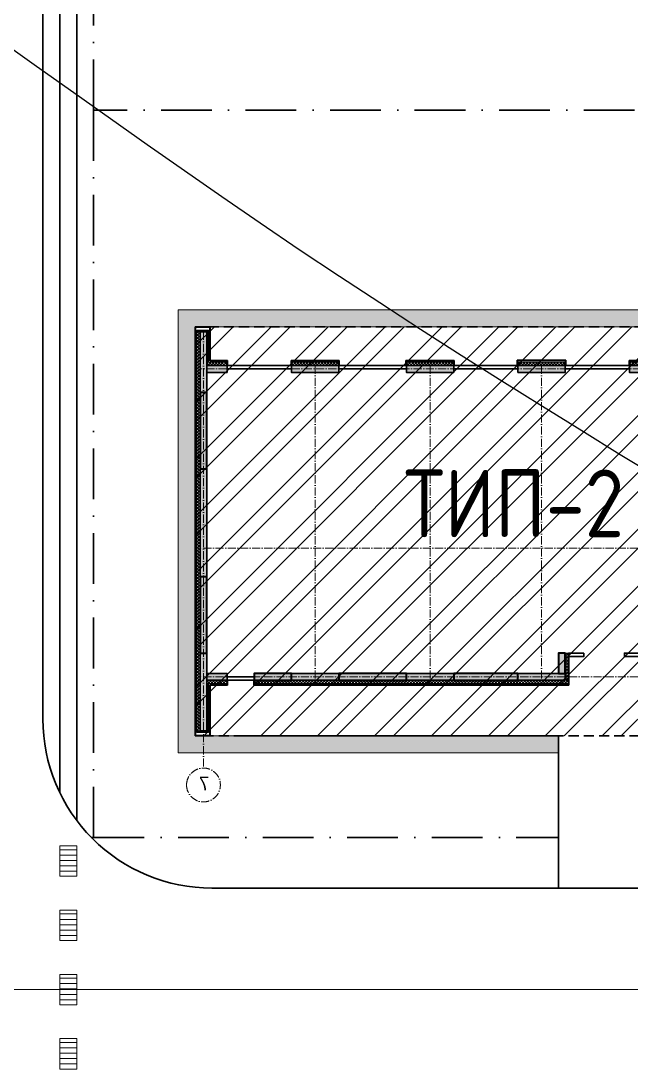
# Model space of a CAD drawing. Header units: millimetres. Extents: x 1353783 to 6492029790, y -7276956 to -512500.
# Drawn here: x 9959133 to 9962742, y -2812171 to -2805974 of the extents above; entities that cross this region are included whole.
import ezdxf
from ezdxf.enums import TextEntityAlignment as Align

# ---------------------------------------------------------------- set-up
doc = ezdxf.new("R2010")
doc.units = ezdxf.units.MM
for name, pattern in [('( Dashed )', [0.75, 0.5, -0.25]), ('482 Границы районов', [5, 3, -1, 0, -1]), ('ACAD_ISO10W100', [18, 12, -3, 0, -3]), ('CONTI', [0]), ('осевая', [50.800000000000004, 31.75, -6.35, 6.35, -6.35])]:
    doc.linetypes.add(name, pattern=pattern)
doc.layers.get('0').update_dxf_attribs({"lineweight": 5})
doc.layers.get('Defpoints').update_dxf_attribs({"color": 255})
for name, color, linetype, lineweight in [('!A-DIAFRAGM типовой', 142, 'Continuous', 0), ('7земля', 7, 'Continuous', 30), ('DIAFRAGM', 46, 'Continuous', 30), ('Hatch', 254, 'Continuous', 5), ('INSULATION', 81, 'Continuous', 5), ('MPelement', 7, 'Continuous', 18), ('MPlegenda', 252, 'Continuous', 13), ('Room_name', 250, 'Continuous', 20), ('Room_number', 250, 'Continuous', 13), ('Арыки', 160, 'Continuous', 30), ('ГП-Граница учасика ИЖС', 3, 'Continuous', 5), ('ГП-Тратуар', 3, 'Continuous', 5), ('оси', 231, 'осевая', 9)]:
    doc.layers.add(name, color=color, linetype=linetype, lineweight=lineweight)
doc.layers.add('GORIZUNKNOWN', color=32, linetype='CONTI')
doc.layers.add('РЕЛЬЕФ', color=7, linetype='CONTI')
doc.styles.add('GOST Common', font='', dxfattribs={"height": 3})
doc.styles.add('ISOCPEUR', font='', dxfattribs={"width": 0.85})
doc.styles.get('GOST Common').set_extended_font_data('GOST Common')
doc.styles.get('ISOCPEUR').set_extended_font_data('ISOCPEUR')

# ---------------------------------------------------------------- blocks, each defined once
blk = doc.blocks.new('амвамвам')
at = {"lineweight": 30, "ltscale": 100, "true_color": 0x939598}
h = blk.add_hatch(color=252, dxfattribs=at)
h.dxf.hatch_style = 1
h.paths.add_polyline_path([(9770580.338290192, -3455391.887693468), (9770580.338290192, -3455891.887693468), (9775130.33856479, -3455891.887693468), (9775130.341170862, -3455391.88764891)], flags=17)
h.paths.add_polyline_path([(9767780.338290192, -3455391.887648884), (9767780.338290192, -3455891.887648884), (9757030.340903096, -3455891.887648886), (9756530.340903096, -3455891.887648886), (9756530.340903103, -3443291.85761557), (9756530.340903103, -3442791.85761557), (9782030.341103926, -3442791.857615573), (9782530.341103926, -3442791.857615571), (9782530.341103919, -3458391.654640825), (9782030.337839507, -3458391.654640825), (9782030.341103919, -3443291.854581585), (9757030.340903081, -3443291.857665153), (9757030.340903103, -3455391.887693474)])
at = {"color": 251, "lineweight": 15, "ltscale": 100, "true_color": 0x636466}
blk.add_lwpolyline([(9767780.338290192, -3455391.887648884), (9767780.338290192, -3455891.887648884), (9757030.340903096, -3455891.887648886), (9756530.340903096, -3455891.887648886), (9756530.340903103, -3443291.85761557), (9756530.340903103, -3442791.85761557), (9782030.341103926, -3442791.857615573), (9782530.341103926, -3442791.857615571), (9782530.341103919, -3458391.654640825), (9782030.337839507, -3458391.654640825), (9782030.341103919, -3443291.854581585), (9757030.340903081, -3443291.857665153), (9757030.340903103, -3455391.887693474)], close=True, dxfattribs=at)
blk = doc.blocks.new('ТИП-2')
at = {"layer": '!A-DIAFRAGM типовой', "lineweight": 0, "ltscale": 100, "true_color": 0x000000}
h = blk.add_hatch(color=18, dxfattribs=at)
h.dxf.hatch_style = 1
h.paths.add_polyline_path([(10321114.28069974, -2871325.794384203), (10321314.28069974, -2871325.794339576), (10321314.2802981, -2869525.794339576), (10321114.2802981, -2869525.794384203)])
h = blk.add_hatch(color=18, dxfattribs=at)
h.dxf.hatch_style = 1
h.paths.add_polyline_path([(10345614.2808138, -2871325.784358687), (10345814.2808138, -2871325.78431406), (10345814.28041215, -2869525.78909589), (10345614.28041215, -2869525.789140517)])
h = blk.add_hatch(color=18, dxfattribs=at)
h.dxf.hatch_style = 1
h.paths.add_polyline_path([(10327514.28055711, -2870525.800309684), (10327514.28060173, -2870725.800309684), (10328314.27932481, -2870725.800131175), (10328314.27928018, -2870525.800131175)])
h = blk.add_hatch(color=18, dxfattribs=at)
h.dxf.hatch_style = 1
h.paths.add_polyline_path([(10331714.2812801, -2870525.800449893), (10331714.28132472, -2870725.800449893), (10333114.27990833, -2870725.800137503), (10333114.2798637, -2870525.800137503)])
h = blk.add_hatch(color=18, dxfattribs=at)
h.dxf.hatch_style = 1
h.paths.add_polyline_path([(10335014.28127516, -2870525.800449896), (10335014.28131979, -2870725.800449896), (10336414.27990339, -2870725.800137506), (10336414.27985877, -2870525.800137506)])
h = blk.add_hatch(color=18, dxfattribs=at)
h.dxf.hatch_style = 1
h.paths.add_polyline_path([(10338314.28127516, -2870525.800449896), (10338314.28131979, -2870725.800449896), (10339714.27990339, -2870725.800137506), (10339714.27985877, -2870525.800137506)])
h = blk.add_hatch(color=18, dxfattribs=at)
h.dxf.hatch_style = 1
h.paths.add_polyline_path([(10341714.28127514, -2870525.800449898), (10341714.28131977, -2870725.800449898), (10343114.27990338, -2870725.800137509), (10343114.27985875, -2870525.800137509)])
h = blk.add_hatch(color=18, dxfattribs=at)
h.dxf.hatch_style = 1
h.paths.add_polyline_path([(10345014.2805906, -2870525.791351355), (10345014.28063523, -2870725.791351355), (10345614.28067992, -2870725.791217473), (10345614.28063529, -2870525.791217473)])
h = blk.add_hatch(color=18, dxfattribs=at)
h.dxf.hatch_style = 1
h.paths.add_polyline_path([(10327514.28073561, -2871325.794377865), (10327714.28073561, -2871325.794333238), (10327714.28060173, -2870725.794333238), (10327514.28060173, -2870725.794377865)])
h = blk.add_hatch(color=18, dxfattribs=at)
h.dxf.hatch_style = 1
h.paths.add_polyline_path([(10345814.28014073, -2873575.794361891), (10345614.28014073, -2873575.794406518), (10345614.28085477, -2876775.794416242), (10345814.28085477, -2876775.794371615)])
h = blk.add_hatch(color=18, dxfattribs=at)
h.dxf.hatch_style = 1
h.paths.add_polyline_path([(10321114.28003041, -2876775.795799684), (10321314.28003041, -2876775.795755057), (10321314.2794391, -2874125.798562277), (10321114.2794391, -2874125.798606904)])
h = blk.add_hatch(color=18, dxfattribs=at)
h.dxf.hatch_style = 1
h.paths.add_polyline_path([(10327714.28037449, -2874125.798539959), (10327514.28037449, -2874125.798584586), (10327514.28096579, -2876775.794385423), (10327714.28096579, -2876775.794340796)])
h = blk.add_hatch(color=18, dxfattribs=at)
h.dxf.hatch_style = 1
h.paths.add_polyline_path([(10321314.27962602, -2874925.831572238), (10321314.27967064, -2875125.831572238), (10322714.27967064, -2875125.831259849), (10322714.27962602, -2874925.831259849)])
h = blk.add_hatch(color=18, dxfattribs=at)
h.dxf.hatch_style = 1
h.paths.add_polyline_path([(10326114.28152829, -2874925.825995184), (10326114.28157292, -2875125.825995184), (10327514.28157292, -2875125.825682795), (10327514.28152829, -2874925.825682795)])
h = blk.add_hatch(color=18, dxfattribs=at)
h.dxf.hatch_style = 1
h.paths.add_polyline_path([(10321114.27915135, -2881326.077643656), (10321314.27915135, -2881326.077599029), (10321314.27863808, -2879025.800171928), (10321114.27863808, -2879025.800216555)])
h = blk.add_hatch(color=18, dxfattribs=at)
h.dxf.hatch_style = 1
h.paths.add_polyline_path([(10327514.2807444, -2879025.799959368), (10327714.2807444, -2879025.800003995), (10327714.28023113, -2881326.058647835), (10327514.28023113, -2881326.058603208)])
h = blk.add_hatch(color=18, dxfattribs=at)
h.dxf.hatch_style = 1
h.paths.add_polyline_path([(10332314.28074961, -2879025.801131424), (10332514.28074961, -2879025.801176051), (10332514.28057111, -2879825.794317264), (10332314.28057111, -2879825.794272637)])
h = blk.add_hatch(color=18, dxfattribs=at)
h.dxf.hatch_style = 1
h.paths.add_polyline_path([(10345614.28074932, -2879025.800275051), (10345814.28074932, -2879025.800319678), (10345814.2802361, -2881325.824323273), (10345614.2802361, -2881325.824278646)])
h = blk.add_hatch(color=18, dxfattribs=at)
h.dxf.hatch_style = 1
h.paths.add_polyline_path([(10327714.2805659, -2879825.794171644), (10327714.28061052, -2879625.794171644), (10328314.28098999, -2879625.794305526), (10328314.28094537, -2879825.794305526)])
h = blk.add_hatch(color=18, dxfattribs=at)
h.dxf.hatch_style = 1
h.paths.add_polyline_path([(10331714.28102024, -2879825.794138756), (10331714.28106486, -2879625.794138756), (10332314.28061573, -2879625.794272637), (10332314.28057111, -2879825.794272637)])
h = blk.add_hatch(color=18, dxfattribs=at)
h.dxf.hatch_style = 1
h.paths.add_polyline_path([(10335014.28225489, -2879625.824392607), (10335014.28229951, -2879825.824392607), (10336414.28110833, -2879825.824080218), (10336414.2810637, -2879625.824080218)])
h = blk.add_hatch(color=18, dxfattribs=at)
h.dxf.hatch_style = 1
h.paths.add_polyline_path([(10338314.28253459, -2879625.794518085), (10338314.28257921, -2879825.794518085), (10339714.28052839, -2879825.794205696), (10339714.28048377, -2879625.794205696)])
h = blk.add_hatch(color=18, dxfattribs=at)
h.dxf.hatch_style = 1
h.paths.add_polyline_path([(10341714.28127385, -2879825.824144751), (10341714.28131847, -2879625.824144751), (10343114.27988221, -2879625.824457141), (10343114.27983759, -2879825.824457141)])
h = blk.add_hatch(color=18, dxfattribs=at)
h.dxf.hatch_style = 1
h.paths.add_polyline_path([(10345014.28052612, -2879825.793282383), (10345014.28057075, -2879625.793282383), (10345614.28061544, -2879625.793416264), (10345614.28057081, -2879825.793416264)])
h = blk.add_hatch(color=18, dxfattribs=at)
h.dxf.hatch_style = 1
h.paths.add_polyline_path([(10321314.28051204, -2881126.057442903), (10321314.28055666, -2881326.057442903), (10321914.28006483, -2881326.057309022), (10321914.2800202, -2881126.057309022)])
h = blk.add_hatch(color=18, dxfattribs=at)
h.dxf.hatch_style = 1
h.paths.add_polyline_path([(10326914.28070969, -2881126.058737089), (10326914.28075432, -2881326.058737089), (10327514.28029807, -2881326.058603208), (10327514.28025345, -2881126.058603208)])
at = {"layer": 'Hatch', "lineweight": 40, "ltscale": 0.5, "true_color": 0x000000}
for points in [[(10345814.28061054, -2873575.794361891), (10345614.28061054, -2873575.794361891), (10345614.28061054, -2871325.788480768), (10345814.28061054, -2871325.788480768)], [(10326114.2815506, -2875125.831259849), (10326114.2815506, -2874925.831259849), (10322714.27970029, -2874925.831259849), (10322714.27970029, -2875125.831259849)], [(10321314.27894875, -2879025.800193593), (10321114.27894875, -2879025.800193593), (10321114.27894875, -2876775.793202593), (10321314.27894875, -2876775.793202593)], [(10327714.28061054, -2878025.796644622), (10327514.28061054, -2878025.796644622), (10327514.28061054, -2876775.794349302), (10327714.28061054, -2876775.794349302)], [(10345814.28061053, -2879025.800297365), (10345614.28061053, -2879025.800297365), (10345614.28061053, -2876775.794416242), (10345814.28061053, -2876775.794416242)], [(10335214.28061027, -2879625.821870604), (10335014.28061027, -2879625.821870604), (10335014.28061027, -2879025.825927126), (10335214.28061027, -2879025.825927126)], [(10328314.28098999, -2879825.824323271), (10328314.28098999, -2879625.824323271), (10330914.29235347, -2879625.824323271), (10330914.29235347, -2879825.824323271)], [(10336414.28108601, -2879825.794361876), (10336414.28108601, -2879625.794361876), (10338314.28253459, -2879625.794361876), (10338314.28253459, -2879825.794361876)], [(10339714.28050608, -2879825.794361876), (10339714.28050608, -2879625.794361876), (10341714.28129616, -2879625.794361876), (10341714.28129616, -2879825.794361876)], [(10343114.2798599, -2879825.794361876), (10343114.2798599, -2879625.794361876), (10344214.28054843, -2879625.794361876), (10344214.28054843, -2879825.794361876)]]:
    blk.add_hatch(color=18, dxfattribs=at).paths.add_polyline_path(points)
at = {"layer": 'INSULATION', "ltscale": 0.5, "true_color": 0x000000}
h = blk.add_hatch(dxfattribs=at)
h.set_pattern_fill('ANSI37', color=18, scale=9.999997768927233, angle=-90.00000000000006)
h.set_pattern_definition([(314.9999999999999, (10327382.394814, -2869475.794395359), (22.45063529377169, 22.45063529377164), []), (44.99999999999994, (10327382.394814, -2869475.794395359), (-22.45063529377164, 22.45063529377169), [])])
h.paths.add_polyline_path([(10321364.2798853, -2869475.794395359), (10321364.2798853, -2869525.794384203), (10321064.28030925, -2869525.794384203), (10321064.28030925, -2869475.794395359)])
h = blk.add_hatch(dxfattribs=at)
h.set_pattern_fill('ANSI37', color=18, scale=9.999997768927233, angle=180)
h.set_pattern_definition([(225, (10321114.2802981, -2875843.908888947), (22.45063529377165, -22.45063529377168), []), (314.9999999999999, (10321114.2802981, -2875843.908888947), (22.45063529377168, 22.45063529377165), [])])
h.paths.add_polyline_path([(10321114.2802981, -2871325.790389668), (10321064.28030925, -2871325.790389668), (10321064.28030925, -2869525.794384204), (10321114.2802981, -2869525.794384204)])
h = blk.add_hatch(dxfattribs=at)
h.set_pattern_fill('ANSI37', color=18, scale=9.999997768927233, angle=180)
h.set_pattern_definition([(225, (10321364.2798853, -2875843.90884432), (22.45063529377165, -22.45063529377168), []), (314.9999999999999, (10321364.2798853, -2875843.90884432), (22.45063529377168, 22.45063529377165), [])])
h.paths.add_polyline_path([(10321364.2798853, -2871325.790345041), (10321314.27989646, -2871325.790345041), (10321314.27989646, -2869525.794339577), (10321364.2798853, -2869525.794339577)])
h = blk.add_hatch(dxfattribs=at)
h.set_pattern_fill('ANSI37', color=18, scale=9.999997768927233, angle=-90.00000000000006)
h.set_pattern_definition([(314.9999999999999, (10351882.39492805, -2869475.789151673), (22.45063529377169, 22.45063529377164), []), (44.99999999999994, (10351882.39492805, -2869475.789151673), (-22.45063529377164, 22.45063529377169), [])])
h.paths.add_polyline_path([(10345914.28061054, -2869475.789151673), (10345914.28061054, -2869525.789140517), (10345564.28042331, -2869525.789140517), (10345564.28042331, -2869475.789151673)])
h = blk.add_hatch(dxfattribs=at)
h.set_pattern_fill('ANSI37', color=18, scale=9.999997768927233, angle=180)
h.set_pattern_definition([(225, (10345614.28041215, -2875843.903645261), (22.45063529377165, -22.45063529377168), []), (314.9999999999999, (10345614.28041215, -2875843.903645261), (22.45063529377168, 22.45063529377165), [])])
h.paths.add_polyline_path([(10345614.28041215, -2870425.78714325), (10345564.28042331, -2870425.78714325), (10345564.28042331, -2869525.789140518), (10345614.28041215, -2869525.789140518)])
h = blk.add_hatch(dxfattribs=at)
h.set_pattern_fill('ANSI37', color=18, scale=20)
h.set_pattern_definition([(45, (10345814.28061054, -2874889.555347299), (-44.90128060534577, 44.90128060534577), []), (135, (10345814.28061054, -2874889.555347299), (-44.90128060534577, -44.90128060534576), [])])
h.paths.add_polyline_path([(10345814.28061054, -2869525.78909589), (10345914.28061054, -2869525.78909589), (10345914.28061054, -2881325.824323273), (10345814.28061054, -2881325.824323273)])
h = blk.add_hatch(dxfattribs=at)
h.set_pattern_fill('ANSI37', color=18, scale=20)
h.set_pattern_definition([(45, (10327414.2815629, -2865889.519247569), (-44.90128060534577, 44.90128060534577), []), (135, (10327414.2815629, -2865889.519247569), (-44.90128060534577, -44.90128060534576), [])])
h.paths.add_polyline_path([(10327414.2815629, -2870425.794355548), (10327514.2815629, -2870425.794355548), (10327514.2815629, -2871325.789249334), (10327414.2815629, -2871325.789249334)])
h = blk.add_hatch(dxfattribs=at)
h.set_pattern_fill('ANSI37', color=18, scale=20, angle=-90.00000000000001)
h.set_pattern_definition([(315, (10332450.5196007, -2870425.794355548), (44.90128060534578, 44.90128060534576), []), (44.99999999999999, (10332450.5196007, -2870425.794355548), (-44.90128060534575, 44.90128060534578), [])])
h.paths.add_polyline_path([(10328314.27928018, -2870425.794355548), (10328314.27928018, -2870525.794355548), (10327514.28056893, -2870525.794355548), (10327514.28056893, -2870425.794355548)])
h = blk.add_hatch(dxfattribs=at)
h.set_pattern_fill('ANSI37', color=18, scale=20, angle=-90.00000000000001)
h.set_pattern_definition([(315, (10337250.52018422, -2870425.794361876), (44.90128060534578, 44.90128060534576), []), (44.99999999999999, (10337250.52018422, -2870425.794361876), (-44.90128060534575, 44.90128060534578), [])])
h.paths.add_polyline_path([(10333114.2798637, -2870425.794361876), (10333114.2798637, -2870525.794361876), (10331714.28128971, -2870525.794361876), (10331714.28128971, -2870425.794361876)])
h = blk.add_hatch(dxfattribs=at)
h.set_pattern_fill('ANSI37', color=18, scale=20, angle=-90.00000000000001)
h.set_pattern_definition([(315, (10340550.52017928, -2870425.794361879), (44.90128060534578, 44.90128060534576), []), (44.99999999999999, (10340550.52017928, -2870425.794361879), (-44.90128060534575, 44.90128060534578), [])])
h.paths.add_polyline_path([(10336414.27985877, -2870425.794361879), (10336414.27985877, -2870525.794361879), (10335014.28128477, -2870525.794361879), (10335014.28128477, -2870425.794361879)])
h = blk.add_hatch(dxfattribs=at)
h.set_pattern_fill('ANSI37', color=18, scale=20, angle=-90.00000000000001)
h.set_pattern_definition([(315, (10343850.52017928, -2870425.794361879), (44.90128060534578, 44.90128060534576), []), (44.99999999999999, (10343850.52017928, -2870425.794361879), (-44.90128060534575, 44.90128060534578), [])])
h.paths.add_polyline_path([(10339714.27985877, -2870425.794361879), (10339714.27985877, -2870525.794361879), (10338314.28128477, -2870525.794361879), (10338314.28128477, -2870425.794361879)])
h = blk.add_hatch(dxfattribs=at)
h.set_pattern_fill('ANSI37', color=18, scale=20, angle=-90.00000000000001)
h.set_pattern_definition([(315, (10347250.52017927, -2870425.794361881), (44.90128060534578, 44.90128060534576), []), (44.99999999999999, (10347250.52017927, -2870425.794361881), (-44.90128060534575, 44.90128060534578), [])])
h.paths.add_polyline_path([(10343114.27985875, -2870425.794361881), (10343114.27985875, -2870525.794361881), (10341714.28128475, -2870525.794361881), (10341714.28128475, -2870425.794361881)])
h = blk.add_hatch(dxfattribs=at)
h.set_pattern_fill('ANSI37', color=18, scale=20, angle=-90.00000000000001)
h.set_pattern_definition([(315, (10349750.51964987, -2870425.785062528), (44.90128060534578, 44.90128060534576), []), (44.99999999999999, (10349750.51964987, -2870425.785062528), (-44.90128060534575, 44.90128060534578), [])])
h.paths.add_polyline_path([(10345614.28063529, -2870425.785062528), (10345614.28063529, -2870525.785062528), (10345014.28063528, -2870525.785062528), (10345014.28063528, -2870425.785062528)])
h = blk.add_hatch(dxfattribs=at)
h.set_pattern_fill('ANSI37', color=18, scale=9.999997768927233, angle=-90.00000000000006)
h.set_pattern_definition([(314.9999999999999, (10327382.394814, -2871325.790345041), (22.45063529377169, 22.45063529377164), []), (44.99999999999994, (10327382.394814, -2871325.790345041), (-22.45063529377164, 22.45063529377169), [])])
h.paths.add_polyline_path([(10321364.2798853, -2871325.790345041), (10321364.2798853, -2871375.790333886), (10321064.28030925, -2871375.790333886), (10321064.28030925, -2871325.790345041)])
h = blk.add_hatch(dxfattribs=at)
h.set_pattern_fill('ANSI37', color=18, scale=9.999997768927233, angle=-90.00000000000006)
h.set_pattern_definition([(314.9999999999999, (10327382.39437895, -2874075.798565724), (22.45063529377169, 22.45063529377164), []), (44.99999999999994, (10327382.39437895, -2874075.798565724), (-22.45063529377164, 22.45063529377169), [])])
h.paths.add_polyline_path([(10321364.27945026, -2874075.798565724), (10321364.27945026, -2874125.798554569), (10321014.27946141, -2874125.798554569), (10321014.27946141, -2874075.798565724)])
h = blk.add_hatch(dxfattribs=at)
h.set_pattern_fill('ANSI37', color=18, scale=20)
h.set_pattern_definition([(45, (10321014.27946141, -2874889.533734227), (-44.90128060534577, 44.90128060534577), []), (135, (10321014.27946141, -2874889.533734227), (-44.90128060534577, -44.90128060534576), [])])
h.paths.add_polyline_path([(10321014.27946141, -2874125.798606904), (10321114.27946141, -2874125.798606904), (10321114.27946141, -2881326.048640783), (10321014.27946141, -2881326.048640783)])
h = blk.add_hatch(dxfattribs=at)
h.set_pattern_fill('ANSI37', color=18, scale=9.999997768927233, angle=180)
h.set_pattern_definition([(225, (10321364.27945026, -2880543.938621005), (22.45063529377165, -22.45063529377168), []), (314.9999999999999, (10321364.27945026, -2880543.938621005), (22.45063529377168, 22.45063529377165), [])])
h.paths.add_polyline_path([(10321364.27945026, -2874825.824133673), (10321314.27946142, -2874825.824133673), (10321314.27946142, -2874125.798562277), (10321364.27945026, -2874125.798562277)])
h = blk.add_hatch(dxfattribs=at)
h.set_pattern_fill('ANSI37', color=18, scale=20)
h.set_pattern_definition([(45, (10327414.28061054, -2874689.525385892), (-44.90128060534577, 44.90128060534577), []), (135, (10327414.28061054, -2874689.525385892), (-44.90128060534577, -44.90128060534576), [])])
h.paths.add_polyline_path([(10327414.28061054, -2874125.798386612), (10327514.28061054, -2874125.798386612), (10327514.28061054, -2874925.830007446), (10327414.28061054, -2874925.830007446)])
h = blk.add_hatch(dxfattribs=at)
h.set_pattern_fill('ANSI37', color=18, scale=20, angle=-90.00000000000001)
h.set_pattern_definition([(315, (10330450.52060862, -2874825.824133673), (44.90128060534578, 44.90128060534576), []), (44.99999999999999, (10330450.52060862, -2874825.824133673), (-44.90128060534575, 44.90128060534578), [])])
h.paths.add_polyline_path([(10327414.28159401, -2874825.824133673), (10327414.28159401, -2874925.824133673), (10321314.27962602, -2874925.824133673), (10321314.27962602, -2874825.824133673)])
h = blk.add_hatch(dxfattribs=at)
h.set_pattern_fill('ANSI37', color=18, scale=20, angle=179.9999999999999)
h.set_pattern_definition([(225, (10332614.28057056, -2888962.033331858), (44.90128060534573, -44.90128060534581), []), (314.9999999999999, (10332614.28057056, -2888962.033331858), (44.90128060534581, 44.90128060534572), [])])
h.paths.add_polyline_path([(10332614.28057056, -2879925.794317249), (10332514.28057056, -2879925.794317249), (10332514.28057056, -2879025.801176051), (10332614.28057056, -2879025.801176051)])
h = blk.add_hatch(dxfattribs=at)
h.set_pattern_fill('ANSI37', color=18, scale=20, angle=179.9999999999999)
h.set_pattern_definition([(225, (10335014.28061027, -2888962.063337865), (44.90128060534573, -44.90128060534581), []), (314.9999999999999, (10335014.28061027, -2888962.063337865), (44.90128060534581, 44.90128060534572), [])])
h.paths.add_polyline_path([(10335014.28061027, -2879825.824323271), (10334914.28061027, -2879825.824323271), (10334914.28061027, -2879025.825927126), (10335014.28061027, -2879025.825927126)])
h = blk.add_hatch(dxfattribs=at)
h.set_pattern_fill('ANSI37', color=18, scale=20)
h.set_pattern_definition([(45, (10327714.28025345, -2874989.564133187), (-44.90128060534577, 44.90128060534577), []), (135, (10327714.28025345, -2874989.564133187), (-44.90128060534577, -44.90128060534576), [])])
h.paths.add_polyline_path([(10327714.28025345, -2879925.785347199), (10327814.28025345, -2879925.785347199), (10327814.28025345, -2881426.079039743), (10327714.28025345, -2881426.079039743)])
h = blk.add_hatch(dxfattribs=at)
h.set_pattern_fill('ANSI37', color=18, scale=20, angle=-90.00000000000001)
h.set_pattern_definition([(315, (10336350.53136806, -2879825.824323271), (44.90128060534578, 44.90128060534576), []), (44.99999999999999, (10336350.53136806, -2879825.824323271), (-44.90128060534575, 44.90128060534578), [])])
h.paths.add_polyline_path([(10330914.29235347, -2879825.824323271), (10330914.29235347, -2879925.824323271), (10327714.28053664, -2879925.824323271), (10327714.28053664, -2879825.824323271)])
h = blk.add_hatch(dxfattribs=at)
h.set_pattern_fill('ANSI37', color=18, scale=20, angle=-90.00000000000001)
h.set_pattern_definition([(315, (10337150.5195857, -2879825.794317264), (44.90128060534578, 44.90128060534576), []), (44.99999999999999, (10337150.5195857, -2879825.794317264), (-44.90128060534575, 44.90128060534578), [])])
h.paths.add_polyline_path([(10332514.28057083, -2879825.794317264), (10332514.28057083, -2879925.794317264), (10331714.28105371, -2879925.794317264), (10331714.28105371, -2879825.794317264)])
h = blk.add_hatch(dxfattribs=at)
h.set_pattern_fill('ANSI37', color=18, scale=20, angle=-90.00000000000001)
h.set_pattern_definition([(315, (10337150.51958543, -2879825.794317264), (44.90128060534578, 44.90128060534576), []), (44.99999999999999, (10337150.51958543, -2879825.794317264), (-44.90128060534575, 44.90128060534578), [])])
h.paths.add_polyline_path([(10332514.28057056, -2879825.794317264), (10332514.28057056, -2879925.794317264), (10331714.28105371, -2879925.794317264), (10331714.28105371, -2879825.794317264)])
h = blk.add_hatch(dxfattribs=at)
h.set_pattern_fill('ANSI37', color=18, scale=20, angle=-90.00000000000001)
h.set_pattern_definition([(315, (10348350.49587957, -2879825.824323271), (44.90128060534578, 44.90128060534576), []), (44.99999999999999, (10348350.49587957, -2879825.824323271), (-44.90128060534575, 44.90128060534578), [])])
h.paths.add_polyline_path([(10344214.28054843, -2879825.824323271), (10344214.28054843, -2879925.824323271), (10334914.28061027, -2879925.824323271), (10334914.28061027, -2879825.824323271)])
h = blk.add_hatch(dxfattribs=at)
h.set_pattern_fill('ANSI37', color=18, scale=20, angle=-90.00000000000001)
h.set_pattern_definition([(315, (10350550.47336881, -2879825.793460892), (44.90128060534578, 44.90128060534576), []), (44.99999999999999, (10350550.47336881, -2879825.793460892), (-44.90128060534575, 44.90128060534578), [])])
h.paths.add_polyline_path([(10345614.2805485, -2879825.793460892), (10345614.2805485, -2879925.793460892), (10345014.28057075, -2879925.793460892), (10345014.28057075, -2879825.793460892)])
h = blk.add_hatch(dxfattribs=at)
h.set_pattern_fill('ANSI37', color=18, scale=9.999997768927233, angle=180)
h.set_pattern_definition([(225, (10345614.2805485, -2886243.907965635), (22.45063529377165, -22.45063529377168), []), (314.9999999999999, (10345614.2805485, -2886243.907965635), (22.45063529377168, 22.45063529377165), [])])
h.paths.add_polyline_path([(10345614.2805485, -2881325.824290544), (10345564.28055965, -2881325.824290544), (10345564.28055965, -2879925.793460892), (10345614.2805485, -2879925.793460892)])
h = blk.add_hatch(dxfattribs=at)
h.set_pattern_fill('ANSI37', color=18, scale=20, angle=-90.00000000000001)
h.set_pattern_definition([(315, (10324750.51957127, -2881326.077621342), (44.90128060534578, 44.90128060534576), []), (44.99999999999999, (10324750.51957127, -2881326.077621342), (-44.90128060534575, 44.90128060534578), [])])
h.paths.add_polyline_path([(10321914.28009829, -2881326.077621342), (10321914.28009829, -2881426.077621342), (10321014.27946141, -2881426.077621342), (10321014.27946141, -2881326.077621342)])
h = blk.add_hatch(dxfattribs=at)
h.set_pattern_fill('ANSI37', color=18, scale=20, angle=-90.00000000000001)
h.set_pattern_definition([(315, (10330750.51926805, -2881326.079039743), (44.90128060534578, 44.90128060534576), []), (44.99999999999999, (10330750.51926805, -2881326.079039743), (-44.90128060534575, 44.90128060534578), [])])
h.paths.add_polyline_path([(10327714.28025345, -2881326.079039743), (10327714.28025345, -2881426.079039743), (10326914.28071002, -2881426.079039743), (10326914.28071002, -2881326.079039743)])
h = blk.add_hatch(dxfattribs=at)
h.set_pattern_fill('ANSI37', color=18, scale=9.999997768927233, angle=-90.00000000000006)
h.set_pattern_definition([(314.9999999999999, (10351882.3950644, -2881325.824290544), (22.45063529377169, 22.45063529377164), []), (44.99999999999994, (10351882.3950644, -2881325.824290544), (-22.45063529377164, 22.45063529377169), [])])
h.paths.add_polyline_path([(10345914.28061054, -2881325.824290544), (10345914.28061054, -2881375.824279389), (10345564.28055965, -2881375.824279389), (10345564.28055965, -2881325.824290544)])
at = {"color": 18, "linetype": 'ByBlock', "lineweight": 30, "true_color": 0x000000}
for points in [[(10328314.27928018, -2870525.794355548), (10331714.28130241, -2870525.794355548), (10331714.28130241, -2870625.800449893), (10328314.27928018, -2870625.800449893)], [(10333114.27986369, -2870525.756146566), (10335014.28131978, -2870525.756146566), (10335014.28131978, -2870625.756146566), (10333114.27986369, -2870625.756146566)], [(10336414.27985876, -2870525.794361879), (10338314.28129747, -2870525.794361879), (10338314.28129747, -2870625.800449896), (10336414.27985876, -2870625.800449896)], [(10339714.27985876, -2870525.794361879), (10341714.28131977, -2870525.794361879), (10341714.28131977, -2870625.799449384), (10339714.27985876, -2870625.799449384)], [(10343114.27985875, -2870525.794339563), (10345014.28061292, -2870525.794339563), (10345014.28061292, -2870625.800185732), (10343114.27985875, -2870625.800185732)], [(10327514.2815629, -2871325.795381329), (10327614.2815629, -2871325.795381329), (10327614.2815629, -2872125.795181153), (10327514.2815629, -2872125.795181153)], [(10327514.28071269, -2873325.798386612), (10327614.28071269, -2873325.798386612), (10327614.28071269, -2874125.798562272), (10327514.28071269, -2874125.798562272)], [(10332614.28057056, -2879025.768387593), (10333264.25908176, -2879025.768387593), (10333264.25908176, -2879125.768387593), (10332614.28057056, -2879125.768387593)], [(10334464.24565501, -2879025.825927157), (10334914.29123075, -2879025.825927157), (10334914.29123075, -2879125.825927126), (10334464.24565501, -2879125.825927126)], [(10330914.29235347, -2879725.797039525), (10331714.29235347, -2879725.797039525), (10331714.29235347, -2879825.824323271), (10330914.29235347, -2879825.824323271)], [(10344214.28054843, -2879725.800007225), (10345014.28057075, -2879725.800007225), (10345014.28057075, -2879825.793282383), (10344214.28054843, -2879825.793282383)]]:
    blk.add_lwpolyline(points, close=True, dxfattribs=at)
at = {"layer": '7земля', "color": 18, "lineweight": 30, "ltscale": 100, "true_color": 0x000000}
for p, q in [((10320964.28027582, -2871475.796514559), (10320964.2804097, -2869375.791233699)), ((10320964.2804097, -2869375.791233699), (10321414.2809006, -2869375.791233699)), ((10320974.28027646, -2871465.796514559), (10320974.28040907, -2869385.791233699)), ((10320974.28040907, -2869385.791233699), (10321404.28089996, -2869385.791233699)), ((10321404.28089996, -2869385.791233699), (10321404.28076736, -2871465.796514559)), ((10321414.2809006, -2869375.791233699), (10321414.28076672, -2871475.796514559)), ((10345514.28045678, -2869375.79436189), (10345964.28061054, -2869375.794317263)), ((10345514.28059066, -2870375.794339575), (10345514.28045678, -2869375.79436189)), ((10345524.28045812, -2869385.794360898), (10345954.28061054, -2869385.794318255)), ((10345524.280592, -2870385.794339138), (10345524.28045812, -2869385.794360898)), ((10345954.28061054, -2869385.794318255), (10345954.28061053, -2881465.824344593)), ((10345964.28061054, -2869375.794317263), (10345964.28061053, -2881475.824345585)), ((10328324.28124144, -2870375.794355548), (10327364.28159401, -2870375.794355548)), ((10327364.28159401, -2870375.794355548), (10327364.28159401, -2871335.795381329)), ((10328314.28124144, -2870385.794355548), (10327374.28159401, -2870385.794355548)), ((10327374.28159401, -2870385.794355548), (10327374.28159401, -2871325.795381329)), ((10328314.28124144, -2870525.794355548), (10328314.28124144, -2870385.794355548)), ((10328324.28124144, -2870525.794355548), (10328324.28124144, -2870375.794355548)), ((10333124.27992577, -2870375.794361876), (10331704.28132896, -2870375.794361876)), ((10331704.28132896, -2870375.794361876), (10331704.28132896, -2870525.794361875)), ((10333114.27992577, -2870385.794361876), (10331714.28132896, -2870385.794361876)), ((10331714.28132896, -2870385.794361876), (10331714.28132896, -2870525.794361875)), ((10333114.27992577, -2870525.794361876), (10333114.27992577, -2870385.794361876)), ((10333124.27992577, -2870525.794361876), (10333124.27992577, -2870375.794361876)), ((10336434.27992084, -2870365.794361879), (10334994.28132403, -2870365.79436188)), ((10334994.28132403, -2870365.79436188), (10334994.28132403, -2870525.794361878)), ((10336424.27992084, -2870375.794361879), (10335004.28132403, -2870375.79436188)), ((10335004.28132403, -2870375.79436188), (10335004.28132403, -2870525.794361878)), ((10336424.27992084, -2870525.794361879), (10336424.27992084, -2870375.794361879)), ((10336434.27992084, -2870525.794361879), (10336434.27992084, -2870365.794361879)), ((10339724.27992084, -2870375.794361879), (10338304.28132403, -2870375.79436188)), ((10338304.28132403, -2870375.79436188), (10338304.28132403, -2870525.794361878)), ((10339714.27992084, -2870385.794361879), (10338314.28132403, -2870385.79436188)), ((10338314.28132403, -2870385.79436188), (10338314.28132403, -2870525.794361878)), ((10339714.27992084, -2870525.794361879), (10339714.27992084, -2870385.794361879)), ((10339724.27992084, -2870525.794361879), (10339724.27992084, -2870375.794361879)), ((10343124.27992082, -2870375.794361881), (10341704.28132401, -2870375.794361882)), ((10341704.28132401, -2870375.794361882), (10341704.28132401, -2870525.794361881)), ((10343114.27992082, -2870385.794361881), (10341714.28132401, -2870385.794361882)), ((10341714.28132401, -2870385.794361882), (10341714.28132401, -2870525.794361881)), ((10343114.27992082, -2870525.794361881), (10343114.27992082, -2870385.794361881)), ((10343124.27992082, -2870525.794361881), (10343124.27992082, -2870375.794361881)), ((10345004.28061053, -2870375.794361889), (10345514.28059066, -2870375.794339575)), ((10345004.28061054, -2870525.794361876), (10345004.28061053, -2870375.794361889)), ((10345014.28061053, -2870385.794361452), (10345524.280592, -2870385.794339138)), ((10345014.28061054, -2870525.794361875), (10345014.28061053, -2870385.794361452)), ((10321414.28076672, -2871475.796514559), (10320964.28027582, -2871475.796514559)), ((10321404.28076736, -2871465.796514559), (10320974.28027646, -2871465.796514559)), ((10327364.28159401, -2871335.795381329), (10327514.27367144, -2871335.795381329)), ((10327374.28159401, -2871325.795381329), (10327514.27367144, -2871325.795381329)), ((10320964.28106804, -2881476.057353649), (10320964.28106805, -2874025.8241832)), ((10320964.28106805, -2874025.8241832), (10321414.27945026, -2874025.824160886)), ((10320974.28106804, -2881466.057353649), (10320974.28106805, -2874035.824182704)), ((10320974.28106805, -2874035.824182704), (10321404.27945026, -2874035.824161382)), ((10321404.27945026, -2874035.824161382), (10321404.27945026, -2874785.824122479)), ((10321414.27945026, -2874025.824160886), (10321414.27945026, -2874775.824122517)), ((10327364.28159401, -2874775.82414483), (10327364.21292597, -2874115.798386612)), ((10327364.21292597, -2874115.798386612), (10327514.21293713, -2874115.798386612)), ((10327374.28263445, -2874785.824144868), (10327374.21396641, -2874125.798386612)), ((10327374.21396641, -2874125.798386612), (10327514.21293713, -2874125.798386612)), ((10321404.27945026, -2874785.824122479), (10327374.28263445, -2874785.824144868)), ((10321414.27945026, -2874775.824122517), (10327364.28159401, -2874775.82414483)), ((10332614.261845, -2879125.768828188), (10332614.29885607, -2879965.794317266)), ((10332624.26184499, -2879125.768387593), (10332624.29929667, -2879975.794317266)), ((10334904.29123078, -2879125.822909051), (10334904.28061027, -2879976.91874114)), ((10334914.29123078, -2879125.823033837), (10334914.28073513, -2879966.912338934)), ((10330914.29235347, -2879825.839303969), (10330914.29235347, -2879965.809323515)), ((10330924.29235347, -2879825.839303969), (10330924.29235347, -2879975.809342574)), ((10331704.28105371, -2879975.794317264), (10331704.28105371, -2879825.794317265)), ((10331714.28105371, -2879965.794317264), (10331714.28105371, -2879825.794317265)), ((10344214.28054843, -2879965.82432327), (10344214.28054843, -2879825.82432327)), ((10344224.28054843, -2879975.82432327), (10344224.28054843, -2879825.82432327)), ((10345004.28057075, -2879975.794361888), (10345004.28057075, -2879825.824323284)), ((10345014.28057075, -2879965.794361888), (10345014.28057075, -2879825.824323284)), ((10330914.29235347, -2879965.809323515), (10327854.28034276, -2879965.803491376)), ((10327854.28034276, -2879965.803491376), (10327854.28034276, -2881465.80350904)), ((10330924.29235347, -2879975.809342574), (10327864.28034276, -2879975.803510435)), ((10327864.28034276, -2879975.803510435), (10327864.28034276, -2881475.803510435)), ((10332624.29929667, -2879975.794317266), (10331704.28105371, -2879975.794317264)), ((10332614.29885607, -2879965.794317266), (10331714.28105371, -2879965.794317264)), ((10334904.28061027, -2879976.91874114), (10336614.28759306, -2879975.82432327)), ((10334914.28073513, -2879966.912338934), (10336614.28119298, -2879965.824325318)), ((10336614.28759306, -2879965.82432327), (10344214.28054843, -2879965.82432327)), ((10336614.28759306, -2879975.82432327), (10344224.28054843, -2879975.82432327)), ((10345514.28052619, -2879975.794361888), (10345004.28057075, -2879975.794361888)), ((10345524.28052827, -2879965.794361888), (10345014.28057075, -2879965.794361888)), ((10345514.28021374, -2881475.824300958), (10345514.28052619, -2879975.794361888)), ((10345524.28021582, -2881465.82430195), (10345524.28052827, -2879965.794361888)), ((10321914.28019727, -2881126.05755519), (10321914.28013364, -2881466.057353649)), ((10321924.28019727, -2881126.057557062), (10321924.28013176, -2881476.057353649)), ((10326904.28066573, -2881475.803376555), (10326904.28073118, -2881126.058489048)), ((10326914.2806676, -2881465.803377949), (10326914.28073118, -2881126.05849092)), ((10321924.28013176, -2881476.057353649), (10320964.28106804, -2881476.057353649)), ((10321914.28013364, -2881466.057353649), (10320974.28106804, -2881466.057353649)), ((10327864.28034276, -2881475.803510435), (10326904.28066573, -2881475.803376555)), ((10327854.28034276, -2881465.80350904), (10326914.2806676, -2881465.803377949)), ((10345964.28061053, -2881475.824345585), (10345514.28021374, -2881475.824300958)), ((10345954.28061053, -2881465.824344593), (10345524.28021582, -2881465.82430195))]:
    blk.add_line(p, q, dxfattribs=at)
at = {"layer": '7земля', "color": 18, "linetype": '( Dashed )', "lineweight": 30, "ltscale": 600, "true_color": 0x000000}
for p, q in [((10321414.2809006, -2869375.791233699), (10345514.28045678, -2869375.788007024)), ((10320964.28027582, -2871475.796514559), (10320964.28106805, -2874025.8241832)), ((10327864.28034276, -2881475.824301024), (10345514.28021374, -2881475.824300958))]:
    blk.add_line(p, q, dxfattribs=at)
at = {"layer": 'DIAFRAGM', "color": 18, "ltscale": 0.5, "true_color": 0x000000}
for points in [[(10321114.28069974, -2871325.794384203), (10321314.28069974, -2871325.794339576), (10321314.2802981, -2869525.794339576), (10321114.2802981, -2869525.794384203)], [(10345614.2808138, -2871325.784358687), (10345814.2808138, -2871325.78431406), (10345814.28041215, -2869525.78909589), (10345614.28041215, -2869525.789140517)], [(10327514.28055711, -2870525.800309684), (10327514.28060173, -2870725.800309684), (10328314.27932481, -2870725.800131175), (10328314.27928018, -2870525.800131175)], [(10331714.2812801, -2870525.800449893), (10331714.28132472, -2870725.800449893), (10333114.27990833, -2870725.800137503), (10333114.2798637, -2870525.800137503)], [(10335014.28127516, -2870525.800449896), (10335014.28131979, -2870725.800449896), (10336414.27990339, -2870725.800137506), (10336414.27985877, -2870525.800137506)], [(10338314.28127516, -2870525.800449896), (10338314.28131979, -2870725.800449896), (10339714.27990339, -2870725.800137506), (10339714.27985877, -2870525.800137506)], [(10341714.28127514, -2870525.800449898), (10341714.28131977, -2870725.800449898), (10343114.27990338, -2870725.800137509), (10343114.27985875, -2870525.800137509)], [(10345014.2805906, -2870525.791351355), (10345014.28063523, -2870725.791351355), (10345614.28067992, -2870725.791217473), (10345614.28063529, -2870525.791217473)], [(10327514.28073561, -2871325.794377865), (10327714.28073561, -2871325.794333238), (10327714.28060173, -2870725.794333238), (10327514.28060173, -2870725.794377865)], [(10345814.28014073, -2873575.794361891), (10345614.28014073, -2873575.794406518), (10345614.28085477, -2876775.794416242), (10345814.28085477, -2876775.794371615)], [(10321114.28003041, -2876775.795799684), (10321314.28003041, -2876775.795755057), (10321314.2794391, -2874125.798562277), (10321114.2794391, -2874125.798606904)], [(10327714.28037449, -2874125.798539959), (10327514.28037449, -2874125.798584586), (10327514.28096579, -2876775.794385423), (10327714.28096579, -2876775.794340796)], [(10321314.27962602, -2874925.831572238), (10321314.27967064, -2875125.831572238), (10322714.27967064, -2875125.831259849), (10322714.27962602, -2874925.831259849)], [(10326114.28152829, -2874925.825995184), (10326114.28157292, -2875125.825995184), (10327514.28157292, -2875125.825682795), (10327514.28152829, -2874925.825682795)], [(10321114.27915135, -2881326.077643656), (10321314.27915135, -2881326.077599029), (10321314.27863808, -2879025.800171928), (10321114.27863808, -2879025.800216555)], [(10327514.2807444, -2879025.799959368), (10327714.2807444, -2879025.800003995), (10327714.28023113, -2881326.058647835), (10327514.28023113, -2881326.058603208)], [(10332314.28074961, -2879025.801131424), (10332514.28074961, -2879025.801176051), (10332514.28057111, -2879825.794317264), (10332314.28057111, -2879825.794272637)], [(10345614.28074932, -2879025.800275051), (10345814.28074932, -2879025.800319678), (10345814.2802361, -2881325.824323273), (10345614.2802361, -2881325.824278646)], [(10327714.2805659, -2879825.794171644), (10327714.28061052, -2879625.794171644), (10328314.28098999, -2879625.794305526), (10328314.28094537, -2879825.794305526)], [(10331714.28102024, -2879825.794138756), (10331714.28106486, -2879625.794138756), (10332314.28061573, -2879625.794272637), (10332314.28057111, -2879825.794272637)], [(10335014.28225489, -2879625.824392607), (10335014.28229951, -2879825.824392607), (10336414.28110833, -2879825.824080218), (10336414.2810637, -2879625.824080218)], [(10338314.28253459, -2879625.794518085), (10338314.28257921, -2879825.794518085), (10339714.28052839, -2879825.794205696), (10339714.28048377, -2879625.794205696)], [(10341714.28127385, -2879825.824144751), (10341714.28131847, -2879625.824144751), (10343114.27988221, -2879625.824457141), (10343114.27983759, -2879825.824457141)], [(10345014.28052612, -2879825.793282383), (10345014.28057075, -2879625.793282383), (10345614.28061544, -2879625.793416264), (10345614.28057081, -2879825.793416264)], [(10321314.28051204, -2881126.057442903), (10321314.28055666, -2881326.057442903), (10321914.28006483, -2881326.057309022), (10321914.2800202, -2881126.057309022)], [(10326914.28070969, -2881126.058737089), (10326914.28075432, -2881326.058737089), (10327514.28029807, -2881326.058603208), (10327514.28025345, -2881126.058603208)]]:
    blk.add_lwpolyline(points, close=True, dxfattribs=at)
at = {"layer": 'Hatch', "color": 18, "lineweight": 40, "ltscale": 0.5, "true_color": 0x000000}
for points in [[(10345814.28061054, -2873575.794361891), (10345614.28061054, -2873575.794361891), (10345614.28061054, -2871325.788480768), (10345814.28061054, -2871325.788480768)], [(10326114.2815506, -2875125.831259849), (10326114.2815506, -2874925.831259849), (10322714.27970029, -2874925.831259849), (10322714.27970029, -2875125.831259849)], [(10321314.27894875, -2879025.800193593), (10321114.27894875, -2879025.800193593), (10321114.27894875, -2876775.793202593), (10321314.27894875, -2876775.793202593)], [(10327714.28061054, -2878025.796644622), (10327514.28061054, -2878025.796644622), (10327514.28061054, -2876775.794349302), (10327714.28061054, -2876775.794349302)], [(10345814.28061053, -2879025.800297365), (10345614.28061053, -2879025.800297365), (10345614.28061053, -2876775.794416242), (10345814.28061053, -2876775.794416242)], [(10335214.28061027, -2879625.821870604), (10335014.28061027, -2879625.821870604), (10335014.28061027, -2879025.825927126), (10335214.28061027, -2879025.825927126)], [(10328314.28098999, -2879825.824323271), (10328314.28098999, -2879625.824323271), (10330914.29235347, -2879625.824323271), (10330914.29235347, -2879825.824323271)], [(10336414.28108601, -2879825.794361876), (10336414.28108601, -2879625.794361876), (10338314.28253459, -2879625.794361876), (10338314.28253459, -2879825.794361876)], [(10339714.28050608, -2879825.794361876), (10339714.28050608, -2879625.794361876), (10341714.28129616, -2879625.794361876), (10341714.28129616, -2879825.794361876)], [(10343114.2798599, -2879825.794361876), (10343114.2798599, -2879625.794361876), (10344214.28054843, -2879625.794361876), (10344214.28054843, -2879825.794361876)]]:
    blk.add_lwpolyline(points, close=True, dxfattribs=at)
at = {"layer": 'INSULATION', "color": 18, "ltscale": 0.5, "true_color": 0x000000}
for points in [[(10321364.2798853, -2869475.794395359), (10321364.2798853, -2869525.794384203), (10321064.28030925, -2869525.794384203), (10321064.28030925, -2869475.794395359)], [(10321114.2802981, -2871325.790389668), (10321064.28030925, -2871325.790389668), (10321064.28030925, -2869525.794384204), (10321114.2802981, -2869525.794384204)], [(10321364.2798853, -2871325.790345041), (10321314.27989646, -2871325.790345041), (10321314.27989646, -2869525.794339577), (10321364.2798853, -2869525.794339577)], [(10345914.28061054, -2869475.789151673), (10345914.28061054, -2869525.789140517), (10345564.28042331, -2869525.789140517), (10345564.28042331, -2869475.789151673)], [(10345614.28041215, -2870425.78714325), (10345564.28042331, -2870425.78714325), (10345564.28042331, -2869525.789140518), (10345614.28041215, -2869525.789140518)], [(10345814.28061054, -2869525.78909589), (10345914.28061054, -2869525.78909589), (10345914.28061054, -2881325.824323273), (10345814.28061054, -2881325.824323273)], [(10327414.2815629, -2870425.794355548), (10327514.2815629, -2870425.794355548), (10327514.2815629, -2871325.789249334), (10327414.2815629, -2871325.789249334)], [(10328314.27928018, -2870425.794355548), (10328314.27928018, -2870525.794355548), (10327514.28056893, -2870525.794355548), (10327514.28056893, -2870425.794355548)], [(10333114.2798637, -2870425.794361876), (10333114.2798637, -2870525.794361876), (10331714.28128971, -2870525.794361876), (10331714.28128971, -2870425.794361876)], [(10336414.27985877, -2870425.794361879), (10336414.27985877, -2870525.794361879), (10335014.28128477, -2870525.794361879), (10335014.28128477, -2870425.794361879)], [(10339714.27985877, -2870425.794361879), (10339714.27985877, -2870525.794361879), (10338314.28128477, -2870525.794361879), (10338314.28128477, -2870425.794361879)], [(10343114.27985875, -2870425.794361881), (10343114.27985875, -2870525.794361881), (10341714.28128475, -2870525.794361881), (10341714.28128475, -2870425.794361881)], [(10345614.28063529, -2870425.785062528), (10345614.28063529, -2870525.785062528), (10345014.28063528, -2870525.785062528), (10345014.28063528, -2870425.785062528)], [(10321364.2798853, -2871325.790345041), (10321364.2798853, -2871375.790333886), (10321064.28030925, -2871375.790333886), (10321064.28030925, -2871325.790345041)], [(10321364.27945026, -2874075.798565724), (10321364.27945026, -2874125.798554569), (10321014.27946141, -2874125.798554569), (10321014.27946141, -2874075.798565724)], [(10321014.27946141, -2874125.798606904), (10321114.27946141, -2874125.798606904), (10321114.27946141, -2881326.048640783), (10321014.27946141, -2881326.048640783)], [(10321364.27945026, -2874825.824133673), (10321314.27946142, -2874825.824133673), (10321314.27946142, -2874125.798562277), (10321364.27945026, -2874125.798562277)], [(10327414.28061054, -2874125.798386612), (10327514.28061054, -2874125.798386612), (10327514.28061054, -2874925.830007446), (10327414.28061054, -2874925.830007446)], [(10327414.28159401, -2874825.824133673), (10327414.28159401, -2874925.824133673), (10321314.27962602, -2874925.824133673), (10321314.27962602, -2874825.824133673)], [(10332614.28057056, -2879925.794317249), (10332514.28057056, -2879925.794317249), (10332514.28057056, -2879025.801176051), (10332614.28057056, -2879025.801176051)], [(10335014.28061027, -2879825.824323271), (10334914.28061027, -2879825.824323271), (10334914.28061027, -2879025.825927126), (10335014.28061027, -2879025.825927126)], [(10327714.28025345, -2879925.785347199), (10327814.28025345, -2879925.785347199), (10327814.28025345, -2881426.079039743), (10327714.28025345, -2881426.079039743)], [(10330914.29235347, -2879825.824323271), (10330914.29235347, -2879925.824323271), (10327714.28053664, -2879925.824323271), (10327714.28053664, -2879825.824323271)], [(10332514.28057083, -2879825.794317264), (10332514.28057083, -2879925.794317264), (10331714.28105371, -2879925.794317264), (10331714.28105371, -2879825.794317264)], [(10332514.28057056, -2879825.794317264), (10332514.28057056, -2879925.794317264), (10331714.28105371, -2879925.794317264), (10331714.28105371, -2879825.794317264)], [(10344214.28054843, -2879825.824323271), (10344214.28054843, -2879925.824323271), (10334914.28061027, -2879925.824323271), (10334914.28061027, -2879825.824323271)], [(10345614.2805485, -2879825.793460892), (10345614.2805485, -2879925.793460892), (10345014.28057075, -2879925.793460892), (10345014.28057075, -2879825.793460892)], [(10345614.2805485, -2881325.824290544), (10345564.28055965, -2881325.824290544), (10345564.28055965, -2879925.793460892), (10345614.2805485, -2879925.793460892)], [(10321914.28009829, -2881326.077621342), (10321914.28009829, -2881426.077621342), (10321014.27946141, -2881426.077621342), (10321014.27946141, -2881326.077621342)], [(10327714.28025345, -2881326.079039743), (10327714.28025345, -2881426.079039743), (10326914.28071002, -2881426.079039743), (10326914.28071002, -2881326.079039743)], [(10345914.28061054, -2881325.824290544), (10345914.28061054, -2881375.824279389), (10345564.28055965, -2881375.824279389), (10345564.28055965, -2881325.824290544)]]:
    blk.add_lwpolyline(points, close=True, dxfattribs=at)
at = {"layer": 'оси', "color": 251, "linetype": 'ACAD_ISO10W100', "lineweight": 13, "ltscale": 20, "true_color": 0x636466}
for p, q in [((10321214.27855784, -2869375.791233699), (10321214.28146976, -2882425.823073712)), ((10345714.28062705, -2869525.798193383), (10345714.28061053, -2882425.824323284)), ((10319914.25899982, -2870625.794361888), (10322414.28082091, -2870625.794919732)), ((10327364.28159401, -2870625.796247389), (10345814.28153783, -2870625.80036424)), ((10327614.28060475, -2870525.80028737), (10327614.28060966, -2881475.80347557)), ((10332414.28060504, -2870525.800271384), (10332414.28060928, -2879975.794317265)), ((10335714.28118027, -2870525.800271384), (10335714.28118451, -2879976.400334424)), ((10339014.28060011, -2870525.800293701), (10339014.28060434, -2879975.82432327)), ((10342414.27772741, -2870525.800293704), (10342414.27983605, -2879975.82432327)), ((10320964.28106805, -2875925.794361888), (10345814.28261997, -2875925.794361888)), ((10320964.28106804, -2879725.794819324), (10345814.28059313, -2879725.800364242)), ((10319914.25928302, -2881226.028686455), (10327864.28034276, -2881226.022316434))]:
    blk.add_line(p, q, dxfattribs=at)
for centre in [(10319414.25899982, -2870625.794361887), (10319414.25928302, -2881226.028686453), (10321214.28146899, -2882925.82307255), (10345714.28061053, -2882925.824323284)]:
    blk.add_circle(centre, 500, dxfattribs=at)
at = {"layer": 'оси', "color": 251, "linetype": 'ACAD_ISO10W100', "lineweight": 13, "ltscale": 20, "true_color": 0x636466, "char_height": 400, "width": 158.3999999999999, "attachment_point": 2, "line_spacing_factor": 1.016949152542373, "style": 'GOST Common'}
for s, insert in [('{\\fArial|b0|i0|c204|p34;Г}', (10319419.89483052, -2870379.912045029)), ('{\\fArial|b0|i0|c204|p34;А}', (10319419.89511372, -2880980.146369595)), ('{\\fArial|b0|i0|c204|p34;1}', (10321194.14962821, -2882679.940755692)), ('{\\fArial|b0|i0|c0|p34;7}', (10345694.14876976, -2882679.942006425))]:
    blk.add_mtext(s, dxfattribs=dict(at, insert=insert))
blk = doc.blocks.new('оо')
at = {"layer": 'GORIZUNKNOWN', "color": 9, "true_color": 0xc7c8ca}
blk.add_lwpolyline([(222766.2934596914, -3431571.421817344), (222767.1134596913, -3431572.511817344), (222767.9234596913, -3431573.591817344), (222768.7234596913, -3431574.661817344), (222769.5234596914, -3431575.721817343), (222770.3334596913, -3431576.791817344), (222771.1534596914, -3431577.861817343), (222771.9934596914, -3431578.951817344), (222772.8534596913, -3431580.051817344), (222773.7434596914, -3431581.161817344), (222774.6434596914, -3431582.271817344), (222775.5534596913, -3431583.391817343), (222776.4634596913, -3431584.491817344), (222777.3734596913, -3431585.581817344), (222778.2834596914, -3431586.661817344), (222779.1734596913, -3431587.701817344), (222780.0434596914, -3431588.721817343), (222780.8834596913, -3431589.691817343)], dxfattribs=at)
blk = doc.blocks.new('A$C4D5515C4')
at = {"layer": 'MPelement', "color": 219, "lineweight": 13, "true_color": 0x642165}
for p, q in [((0, -1.14635877253022e-05), (0, 0.4999885364104557)), ((0, 0.4999885364104557), (0.8999999999996362, 0.4999885364104557)), ((0.8999999999996362, 0.4999885364104557), (0.8999999999996362, -1.14635877253022e-05)), ((0.8999999999996362, -1.14635877253022e-05), (0, -1.14635877253022e-05))]:
    blk.add_line(p, q, dxfattribs=at)
at = {"layer": 'MPlegenda', "color": 219, "lineweight": 13, "true_color": 0x642165}
for p, q in [((0.1152587978194788, -1.14635877253022e-05), (0.1152587978194788, 0.4999885364104557)), ((0.2740087978181691, -1.14635877253022e-05), (0.2740087978181691, 0.4999885364104557)), ((0.4327587978186784, -1.14635877253022e-05), (0.4327587978186784, 0.4999885364104557)), ((0.5915087978191877, -1.14635877253022e-05), (0.5915087978191877, 0.4999885364104557)), ((0.7502587978196971, -1.14635877253022e-05), (0.7502587978196971, 0.4999885364104557))]:
    blk.add_line(p, q, dxfattribs=at)
blk = doc.blocks.new('RM_AREA')
at = {"layer": 'Room_number', "color": 0, "linetype": 'ByBlock', "lineweight": -2, "style": 'ISOCPEUR', "width": 0.85}
blk.add_attdef('ROOM_NAME', text='', height=3, dxfattribs=at).set_placement((0, 5), align=Align.CENTER)
at = {"layer": 'Room_number', "linetype": 'ByBlock', "lineweight": -2, "style": 'ISOCPEUR', "width": 0.85}
blk.add_attdef('AREA', text='', height=3, dxfattribs=at).set_placement((0, 0), align=Align.CENTER)

msp = doc.modelspace()

# ---------------------------------------------------------------- hatches: boundary and pattern name
at = {"layer": 'ГП-Граница учасика ИЖС', "true_color": 0xffd1a3}
h = msp.add_hatch(dxfattribs=at)
h.set_pattern_fill('ANSI32', color=41, scale=25)
h.set_pattern_definition([(45, (298297.6002325304, 22000.00000070222), (-168.3798022700466, 168.3798022700466), []), (45, (298409.8534825295, 22000.00000070222), (-168.3798022700466, 168.3798022700466), [])])
h.paths.add_polyline_path([(9960163.41567298, -2807781.695606991), (9965161.324800618, -2807781.695698945), (9965160.369916493, -2810201.702209628), (9960162.460788855, -2810201.702117674)])

# ---------------------------------------------------------------- linework, layer by layer
at = {"layer": 'Defpoints', "lineweight": 0, "ltscale": 100}
msp.add_lwpolyline([(9958662.359783849, -2811701.426922695), (9997840.96486362, -2811701.442994324)], dxfattribs=at)
at = {"layer": 'Арыки', "lineweight": 30, "ltscale": 100}
for points in [[(9959462.370943192, -2801701.655373143), (9959462.369211504, -2810701.655373147)], [(9959362.369243082, -2810537.545248259), (9959362.370911617, -2801865.765459548)]]:
    msp.add_lwpolyline(points, dxfattribs=at)
at = {"layer": 'ГП-Граница учасика ИЖС', "color": 251, "lineweight": 30, "ltscale": 100}
msp.add_lwpolyline([(9963782.369317353, -2810201.656204361), (9963782.369201908, -2810801.656204358, -0.414213562373095), (9963482.369144183, -2811101.656146635), (9960262.369134542, -2811101.655527075, -0.414213562373095), (9959262.369326951, -2810101.655334665), (9959262.370827748, -2802301.65533466, -0.414213562373095), (9960262.371020159, -2801301.65552707), (9963482.371165216, -2801301.65614663, -0.414213562373095), (9963782.371107494, -2801601.656204352), (9963782.370992038, -2802201.711091063)], format="xyb", dxfattribs=at)
at = {"layer": 'ГП-Граница учасика ИЖС', "color": 94, "linetype": '482 Границы районов', "lineweight": 30, "ltscale": 100}
for points in [[(9965162.370967787, -2801601.656469883), (9965762.370962437, -2801601.656585329), (9965762.370019628, -2806501.656585325), (9959562.370019624, -2806501.655392384), (9959562.370962434, -2801601.655392388), (9962352.371057585, -2801601.655929212)], [(9965162.36905685, -2810801.656469883), (9965762.369192265, -2810801.65658533), (9965762.370019628, -2806501.656585325), (9959562.370019624, -2806501.655392384), (9959562.369192265, -2810801.655392388), (9962312.369146988, -2810801.655921515)]]:
    msp.add_lwpolyline(points, dxfattribs=at)
at = {"layer": 'ГП-Граница учасика ИЖС', "color": 251, "lineweight": 30, "ltscale": 100}
for points in [[(9960412.369540999, -2810201.655555927), (9962312.369262435, -2810201.655921512), (9962312.369089264, -2811101.655921515)], [(9959562.369192265, -2810801.655392388), (9959548.226349412, -2810801.655389667)]]:
    msp.add_lwpolyline(points, dxfattribs=at)

# ---------------------------------------------------------------- block references
at = {"color": 1, "lineweight": 30, "xscale": 0.1999999999999998, "yscale": 0.1999999999999998, "zscale": 0.1999999999999998, "rotation": 359.9999889757423}
msp.add_blockref('амвамвам', (8008756.432392774, -2119122.94911043), dxfattribs=at)
at = {"layer": 'Арыки', "lineweight": 30, "ltscale": 100, "xscale": 200, "yscale": 200, "zscale": 200, "rotation": 270.0000000929762}
for p in [(9959362.37830337, -2810851.427251038), (9959362.378303986, -2811231.427251037), (9959362.378305221, -2811991.427251035)]:
    msp.add_blockref('A$C4D5515C4', p, dxfattribs=at)
at = {"layer": 'Арыки', "lineweight": 30, "xscale": 200, "yscale": 200, "zscale": 200, "rotation": 270.0000000929762}
msp.add_blockref('A$C4D5515C4', (9959362.378514946, -2811611.427251036), dxfattribs=at)
at = {"layer": 'ГП-Граница учасика ИЖС', "color": 5}
ref = msp.add_blockref('RM_AREA', (9962109.018472651, -2808856.329193437), dxfattribs=dict(at, xscale=12, yscale=12, zscale=12, rotation=9.31783028229428e-08))
ref.add_attrib('ROOM_NAME', 'ТИП-2', dxfattribs={"layer": 'Room_name', "color": 30, "linetype": 'ByBlock', "lineweight": -2, "height": 400, "rotation": 1.334021321025711e-07, "style": 'ISOCPEUR', "width": 0.85}).set_placement((9962049.047291853, -2809026.526573525), align=Align.CENTER)
at = {"layer": 'ГП-Тратуар', "color": 3, "lineweight": 30, "xscale": -0.1999999999999999, "yscale": 0.2, "zscale": 0.2, "rotation": 359.9999889757078}
msp.add_blockref('ТИП-2', (12029355.33679193, -2233906.935382372), dxfattribs=at)
at = {"layer": 'РЕЛЬЕФ', "color": 240, "lineweight": 30, "true_color": 0xed1f24, "xscale": 200.0000000000001, "yscale": 200.0000000000001, "zscale": 200.0000000000001, "rotation": 17.80578495452471}
msp.add_blockref('оо', (-242329120.9759156, 637008728.1453253), dxfattribs=at)

doc.saveas('drawing.dxf')
